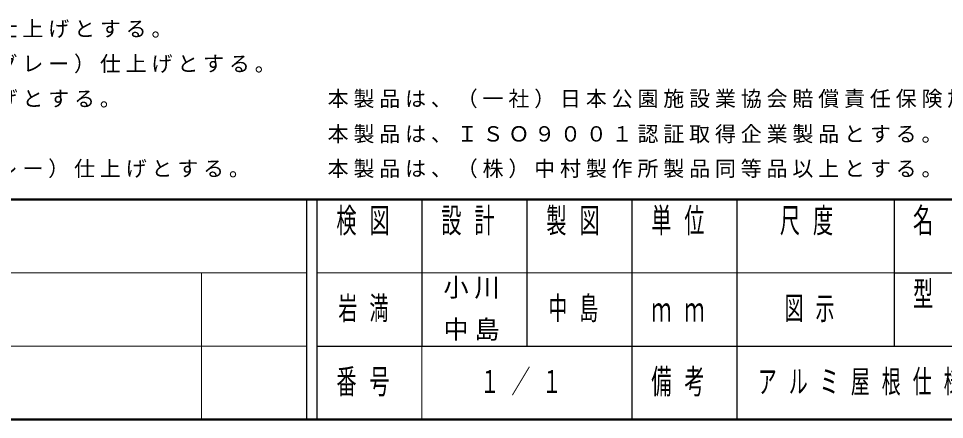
# Model space of a CAD drawing. Units: millimetres on the paper, scale 1:50. Extents: x -365 to 10, y -38 to 257.
# Drawn here: x -265.9 to -177.7, y 0 to 38.3 of the extents above; entities that cross this region are included whole.
import ezdxf

# ---------------------------------------------------------------- set-up
doc = ezdxf.new("R2010")
doc.units = ezdxf.units.MM
doc.layers.add('LY_1', color=7, linetype='Continuous', lineweight=25)
doc.layers.add('LY_2', color=7, linetype='Continuous', lineweight=13)
doc.styles.add('ＭＳ ゴシック', font='')
doc.styles.get('ＭＳ ゴシック').set_extended_font_data('MS Gothic')

msp = doc.modelspace()

# ---------------------------------------------------------------- linework, layer by layer
at = {"layer": 'LY_2', "lineweight": 50}
for p, q in [((-365, 21), (0, 21)), ((-365, 0), (0, 0))]:
    msp.add_line(p, q, dxfattribs=at)
at = {"layer": 'LY_2', "lineweight": 25}
for p, q in [((-238.5, 21), (-238.5, 0)), ((-237.5, 21), (-237.5, 0)), ((-227.5, 21), (-227.5, 7)), ((-217.5, 21), (-217.5, 7)), ((-207.5, 21), (-207.5, 0)), ((-197.5, 21), (-197.5, 7)), ((-182.5, 21), (-182.5, 7)), ((-182.5, 14), (-70, 14)), ((-237.5, 7), (0, 7)), ((-197.5, 7), (-197.5, 0))]:
    msp.add_line(p, q, dxfattribs=at)
at = {"layer": 'LY_2'}
for p, q in [((-365, 14), (-238.5, 14)), ((-248.5, 14), (-248.5, 0)), ((-237.5, 14), (-182.5, 14)), ((-365, 7), (-238.5, 7)), ((-227.5, 7), (-227.5, 0))]:
    msp.add_line(p, q, dxfattribs=at)

# ---------------------------------------------------------------- texts
at = {"layer": 'LY_1', "style": 'ＭＳ ゴシック'}
for s, insert, char_height, attachment_point in [('\\T1.23;鋼材は、電気亜鉛メッキ処理の上、ポリエステル樹脂粉体塗装（チャコールグレー）仕上げとする。', (-361.484, 36.349), 1.466, 7), ('\\T1.23;鋳鉄は、ＦＣＤ４５０とし、亜鉛溶射処理の上、ウレタン樹脂塗料塗装（チャコールグレー）仕上げとする。', (-361.484, 33.015), 1.466, 7), ('\\T1.23;アルミ合金鋳物は、ＡＣ３Ａとし、ウレタン樹脂塗料塗装（チャコールグレー）仕上げとする。', (-361.484, 29.682), 1.466, 7), ('\\T1.23;本製品は、（一社）日本公園施設業協会賠償責任保険加入製品とする。', (-236.484, 29.682), 1.466, 7), ('\\T1.23;本製品は、ＩＳＯ９００１認証取得企業製品とする。', (-236.484, 26.349), 1.466, 7), ('\\T1.23;棟包はステンレス（ＳＵＳ３０４）とし、ポリエステル樹脂粉体塗装（チャコールグレー）仕上げとする。', (-361.484, 23.015), 1.466, 7), ('\\T1.23;本製品は、（株）中村製作所製品同等品以上とする。', (-236.484, 23.015), 1.466, 7), ('\\T1.23;小川', (-222.5, 12.5), 1.76, 5), ('\\T1.64;\\W0.6;岩満', (-232.5, 10.5), 2.199, 5), ('\\T1.64;\\W0.6;中島', (-212.5, 10.5), 2.199, 5), ('\\T1.64;\\W0.6;図示', (-190, 10.5), 2.199, 5), ('\\T1.23;中島', (-222.5, 8.5), 1.76, 5), ('\\T1.64;\\W0.6;１／１', (-217.5, 3.5), 2.199, 5), ('\\T1.64;\\W0.6;アルミ屋根仕様／ＲＣ基礎', (-195.5, 3.5), 2.199, 4)]:
    msp.add_mtext(s, dxfattribs=dict(at, insert=insert, char_height=char_height, attachment_point=attachment_point))
at = {"layer": 'LY_2', "color": 4, "char_height": 2.346, "style": 'ＭＳ ゴシック'}
for s, insert, attachment_point in [('\\T1.64;\\W0.6;検図', (-232.5, 20.167), 2), ('\\T1.64;\\W0.6;設計', (-222.5, 20.167), 2), ('\\T1.64;\\W0.6;製図', (-212.5, 20.167), 2), ('\\T1.64;\\W0.6;単位', (-202.5, 20.167), 2), ('\\T1.64;\\W0.6;尺度', (-190.25, 20.167), 2), ('\\T1.64;\\W0.6;名\u3000称', (-176, 20.167), 2), ('\\T1.64;\\W0.6;型\u3000番', (-176, 13.167), 2), ('\\T1.64;\\W0.6;ｍｍ', (-202.5, 10.5), 5), ('\\T1.64;\\W0.6;番号', (-232.5, 3.5), 5), ('\\T1.64;\\W0.6;備考', (-202.5, 3.5), 5)]:
    msp.add_mtext(s, dxfattribs=dict(at, insert=insert, attachment_point=attachment_point))

doc.saveas('drawing.dxf')
